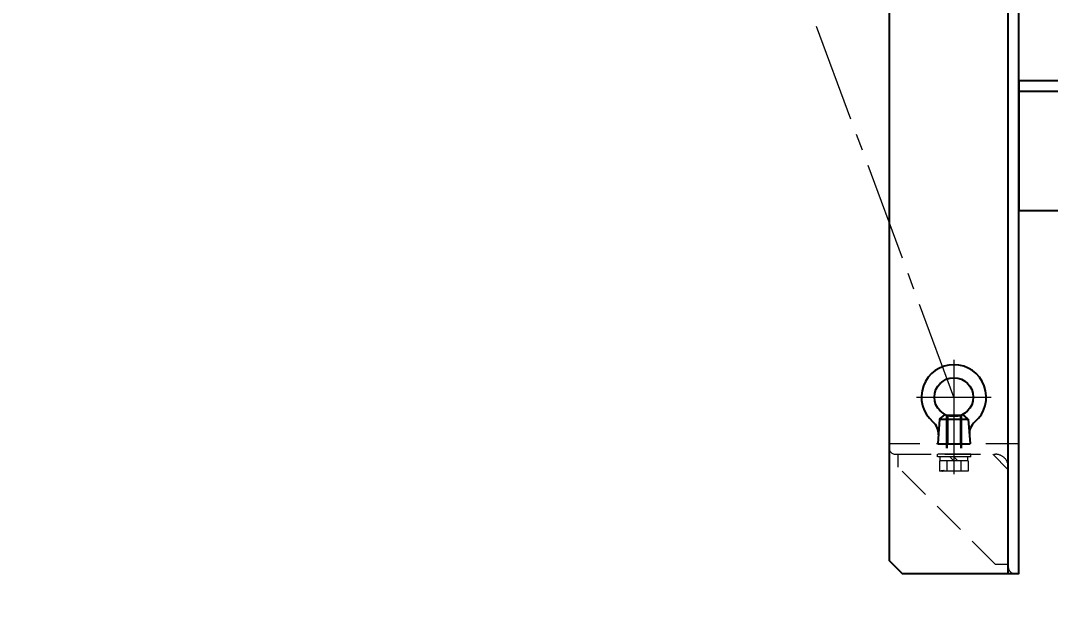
# Model space of a CAD drawing. Header units: millimetres. Extents: x -8731 to 85711, y -14522 to 31379.
# Drawn here: x 4471 to 5265, y 6714 to 7158 of the extents above; entities that cross this region are included whole.
import ezdxf
from ezdxf import colors
from ezdxf.entities.mleader import LeaderData, LeaderLine
from ezdxf.enums import TextEntityAlignment as Align
from ezdxf.math import Vec2, Vec3

# ---------------------------------------------------------------- set-up
doc = ezdxf.new("R2010")
doc.units = ezdxf.units.MM
doc.header["$LTSCALE"] = 4
doc.linetypes.add('CENTER2', pattern=[28.575, 19.05, -3.175, 3.175, -3.175])
doc.linetypes.add('HIDDEN', pattern=[9.525, 6.35, -3.175])
for name, color, linetype, lineweight in [('04_HIDDEN', 2, 'HIDDEN', 13), ('05_CENTER', 4, 'CENTER2', 13), ('08_DIM', 3, 'Continuous', 13)]:
    doc.layers.add(name, color=color, linetype=linetype, lineweight=lineweight)
doc.layers.add('10_DRAFT', color=8, linetype='Continuous', lineweight=0, plot=False)
doc.styles.add('KSS_TXT_L', font='txt.shx', dxfattribs={"height": 9, "bigfont": 'extfont2.shx'})
doc.styles.get("Standard").update_dxf_attribs({"font": 'txt.shx', "bigfont": 'extfont2.shx'})

# ---------------------------------------------------------------- blocks, each defined once
blk = doc.blocks.new('AM_BALLOON1')
at = {"transparency": 16777216}
blk.add_circle((0, 0), 5, dxfattribs=at)
blk.add_attdef('B_NUMBER', text='', height=3, dxfattribs=at).set_placement((0, 0), align=Align.MIDDLE_CENTER)
blk = doc.blocks.new('_OPEN')
at = {"color": 0, "linetype": 'ByBlock'}
for p, q in [((-1, 0.167), (0, 0)), ((0, 0), (-1, -0.167)), ((0, 0), (-1, 0))]:
    blk.add_line(p, q, dxfattribs=at)
blk = doc.blocks.new('A$C448B04A9_1_1_1')
at = {"color": 0}
for p, q in [((3, 100), (0, 100)), ((0, 0), (0, 100)), ((8, 18), (8, 95)), ((95, 8), (18, 8)), ((0, 0), (100, 0)), ((100, 3), (100, 0))]:
    blk.add_line(p, q, dxfattribs=at)
for centre, radius, start, end in [((3, 95), 5, 0, 90), ((18, 18), 10, 180, 270), ((95, 3), 5, 0, 90)]:
    blk.add_arc(centre, radius, start, end, dxfattribs=at)
blk = doc.blocks.new('A$C2B5B3F11_1_1_1')
at = {"color": 0}
for p, q in [((42, -1230), (42, -16)), ((50, -858), (2550, -858))]:
    blk.add_line(p, q, dxfattribs=at)
for points in [[(-40, -1230), (50, -1230), (50, -16), (-50, -16), (-50, -1220)], [(50, -950), (2550, -950), (2550, -850), (50, -850)]]:
    blk.add_lwpolyline(points, close=True, dxfattribs=at)
at = {"layer": '04_HIDDEN'}
blk.add_lwpolyline([(42, -1150), (42, -1223), (32, -1223), (-43, -1148), (-43, -1138), (30, -1138)], close=True, dxfattribs=at)
at = {"layer": '05_CENTER'}
blk.add_line((0, -1123.78), (0, -1144.19), dxfattribs=at)
at = {"layer": '04_HIDDEN', "extrusion": (0, 0, -1), "xscale": -1, "zscale": -1, "rotation": 180}
blk.add_blockref('A$C448B04A9_1_1_1', (-50, -1130), dxfattribs=at)
blk = doc.blocks.new('A$C1819430B_1_1')
at = {"color": 0}
for p, q in [((-10.97, 13), (10.97, 13)), ((-10.97, 5), (-10.97, 13)), ((-5.48, 5), (-5.48, 13)), ((5.48, 5), (5.48, 13)), ((10.97, 5), (10.97, 13)), ((-13, 2), (13, 2)), ((-13, 2), (-13, 0)), ((-13, 0), (13, 0)), ((-10.97, 5), (10.97, 5)), ((-10.75, 5), (-10.75, 2)), ((0, 2), (-3, 5)), ((0, 5), (3, 2)), ((10.75, 2), (10.75, 5)), ((13, 0), (13, 2))]:
    blk.add_line(p, q, dxfattribs=at)
at = {"color": 0, "linetype": 'CENTER2'}
blk.add_line((0, -32.11), (0, 15.28), dxfattribs=at)
at = {"color": 0, "linetype": 'HIDDEN'}
for p, q in [((-6, -30), (-6, 0)), ((-5.05, -30), (-5.05, 0)), ((5.05, -30), (5.05, 0)), ((6, -30), (6, 0)), ((-6, -30), (6, -30))]:
    blk.add_line(p, q, dxfattribs=at)
at = {"layer": '10_DRAFT', "style": 'KSS_TXT_L'}
blk.add_text('BT-M12x35L,SW,PW', height=0.3, dxfattribs=at).set_placement((6.07, 12.66))
blk = doc.blocks.new('A$C275A04F4_1_1')
at = {"color": 0}
for p, q in [((-11.04, 19), (-12.5, 0)), ((-11.04, 19), (-6.84, 22.65)), ((-11.04, 19), (11.04, 19)), ((11.04, 19), (6.84, 22.65)), ((11.04, 19), (12.5, 0)), ((-12.5, 0), (12.5, 0))]:
    blk.add_line(p, q, dxfattribs=at)
blk.add_circle((0, 36), 15, dxfattribs=at)
for centre, radius, start, end in [((0, 36), 25, 310.31315, 229.68685), ((-23.94, 7.79), 12, 355.6115, 49.68685), ((23.94, 7.79), 12, 130.31315, 184.3885)]:
    blk.add_arc(centre, radius, start, end, dxfattribs=at)
at = {"layer": '04_HIDDEN', "color": 0}
for p, q in [((-6, 22.25), (-6, 0)), ((-4.75, 21.77), (-4.75, 0)), ((4.75, 21.77), (4.75, 0)), ((6, 22.25), (6, 0))]:
    blk.add_line(p, q, dxfattribs=at)
at = {"layer": '05_CENTER', "color": 0}
for p, q in [((0, 64.83), (0, -2.36)), ((-28.83, 36), (28.83, 36))]:
    blk.add_line(p, q, dxfattribs=at)

msp = doc.modelspace()

# ---------------------------------------------------------------- linework, layer by layer
at = {"layer": '05_CENTER', "color": 1}
msp.add_line((5190.62261, 6867.36791), (4961.06297, 7486.98225), dxfattribs=at)

# ---------------------------------------------------------------- block references
msp.add_blockref('A$C2B5B3F11_1_1_1', (5190.6226, 7961.36791))
at = {"color": 4}
msp.add_blockref('A$C275A04F4_1_1', (5190.62261, 6831.36791), dxfattribs=at)
at = {"layer": '04_HIDDEN', "rotation": 180}
msp.add_blockref('A$C1819430B_1_1', (5190.62261, 6823.36791), dxfattribs=at)

# ---------------------------------------------------------------- leaders
at = {"layer": '08_DIM'}
ml = msp.add_multileader_block('Standard', dxfattribs=at)
ml.set_content('AM_BALLOON1', color=256, scale=15)
ml.set_attribute('B_NUMBER', 'AU', width=0)
ml.set_leader_properties(color=256, linetype='ByLayer', lineweight=-1)
ml.set_arrow_properties(name='OPEN')
ml.build(insert=Vec2(0, 0))
ml.multileader.update_dxf_attribs({"leader_type": 0, "has_dogleg": 0, "text_right_attachment_type": 6, "dogleg_length": 0, "arrow_head_size": 30, "scale": 15, "block_connection_type": 1})
ctx = ml.context
ctx.base_point, ctx.scale, ctx.char_height, ctx.arrow_head_size, ctx.landing_gap_size, ctx.plane_origin = Vec3(5844.83769, 21132.80583), 15, 60, 30, 30, Vec3(5844.83769, 21132.80583)
ctx.right_attachment, ctx.attachment_type = 6, 1
notes = []
notes.append((ctx, [(0, (0, 0, 0), (0, 0), (1, 0), 1, [])]))
ctx.block.insert = Vec3(5844.83769, 21132.80583)
ml = msp.add_multileader_block('Standard', dxfattribs=at)
ml.set_content('AM_BALLOON1', color=256, scale=15)
ml.set_attribute('B_NUMBER', 'AF', width=0)
ml.set_leader_properties(color=256, linetype='ByLayer', lineweight=-1)
ml.set_arrow_properties(name='OPEN')
ml.build(insert=Vec2(0, 0))
ml.multileader.update_dxf_attribs({"leader_type": 0, "has_dogleg": 0, "text_right_attachment_type": 6, "dogleg_length": 0, "arrow_head_size": 30, "scale": 15, "block_connection_type": 1})
ctx = ml.context
ctx.base_point, ctx.scale, ctx.char_height, ctx.arrow_head_size, ctx.landing_gap_size, ctx.plane_origin = Vec3(8262.14661, 16915.24927), 15, 60, 30, 30, Vec3(8262.14661, 16915.24927)
ctx.right_attachment, ctx.attachment_type = 6, 1
notes.append((ctx, [(0, (0, 0, 0), (0, 0), (1, 0), 1, [])]))
ctx.block.insert = Vec3(8262.14661, 16915.24927)
ml = msp.add_multileader_block('Standard', dxfattribs=at)
ml.set_content('AM_BALLOON1', color=256, scale=15)
ml.set_attribute('B_NUMBER', 'AO', width=0)
ml.set_leader_properties(color=256, linetype='ByLayer', lineweight=-1)
ml.set_arrow_properties(name='OPEN')
ml.build(insert=Vec2(0, 0))
ml.multileader.update_dxf_attribs({"leader_type": 0, "has_dogleg": 0, "text_right_attachment_type": 6, "dogleg_length": 0, "arrow_head_size": 30, "scale": 15, "block_connection_type": 1})
ctx = ml.context
ctx.base_point, ctx.scale, ctx.char_height, ctx.arrow_head_size, ctx.landing_gap_size, ctx.plane_origin = Vec3(11532.59715, 15665.61266), 15, 60, 30, 30, Vec3(11532.59715, 15665.61266)
ctx.right_attachment, ctx.attachment_type = 6, 1
notes.append((ctx, [(0, (0, 0, 0), (0, 0), (1, 0), 1, [])]))
ctx.block.insert = Vec3(11532.59715, 15665.61266)
ml = msp.add_multileader_block('Standard', dxfattribs=at)
ml.set_content('AM_BALLOON1', color=256, scale=15)
ml.set_attribute('B_NUMBER', 'D', width=0)
ml.set_leader_properties(color=256, linetype='ByLayer', lineweight=-1)
ml.set_arrow_properties(name='OPEN')
ml.build(insert=Vec2(0, 0))
ml.multileader.update_dxf_attribs({"leader_type": 0, "has_dogleg": 0, "text_right_attachment_type": 6, "dogleg_length": 0, "arrow_head_size": 30, "scale": 15, "block_connection_type": 1})
ctx = ml.context
ctx.base_point, ctx.scale, ctx.char_height, ctx.arrow_head_size, ctx.landing_gap_size, ctx.plane_origin = Vec3(9708.75838, 15394.05003), 15, 60, 30, 30, Vec3(9708.75838, 15394.05003)
ctx.right_attachment, ctx.attachment_type = 6, 1
notes.append((ctx, [(0, (0, 0, 0), (0, 0), (1, 0), 1, [])]))
ctx.block.insert = Vec3(9708.75838, 15394.05003)
ml = msp.add_multileader_block('Standard', dxfattribs=at)
ml.set_content('AM_BALLOON1', color=256, scale=15)
ml.set_attribute('B_NUMBER', 'A', width=0)
ml.set_leader_properties(color=256, linetype='ByLayer', lineweight=-1)
ml.set_arrow_properties(name='OPEN')
ml.build(insert=Vec2(0, 0))
ml.multileader.update_dxf_attribs({"leader_type": 0, "has_dogleg": 0, "text_right_attachment_type": 6, "dogleg_length": 0, "arrow_head_size": 30, "scale": 15, "block_connection_type": 1})
ctx = ml.context
ctx.base_point, ctx.scale, ctx.char_height, ctx.arrow_head_size, ctx.landing_gap_size, ctx.plane_origin = Vec3(13148.43876, 15210.37146), 15, 60, 30, 30, Vec3(13148.43876, 15210.37146)
ctx.right_attachment, ctx.attachment_type = 6, 1
notes.append((ctx, [(0, (0, 0, 0), (0, 0), (1, 0), 1, [])]))
ctx.block.insert = Vec3(13148.43876, 15210.37146)
ml = msp.add_multileader_block('Standard', dxfattribs=at)
ml.set_content('AM_BALLOON1', color=256, scale=15)
ml.set_attribute('B_NUMBER', 'B', width=0)
ml.set_leader_properties(color=256, linetype='ByLayer', lineweight=-1)
ml.set_arrow_properties(name='OPEN')
ml.build(insert=Vec2(0, 0))
ml.multileader.update_dxf_attribs({"leader_type": 0, "has_dogleg": 0, "text_right_attachment_type": 6, "dogleg_length": 0, "arrow_head_size": 30, "scale": 15, "block_connection_type": 1})
ctx = ml.context
ctx.base_point, ctx.scale, ctx.char_height, ctx.arrow_head_size, ctx.landing_gap_size, ctx.plane_origin = Vec3(13018.80587, 15068.9297), 15, 60, 30, 30, Vec3(13018.80587, 15068.9297)
ctx.right_attachment, ctx.attachment_type = 6, 1
notes.append((ctx, [(0, (0, 0, 0), (0, 0), (1, 0), 1, [])]))
ctx.block.insert = Vec3(13018.80587, 15068.9297)
ml = msp.add_multileader_block('Standard', dxfattribs=at)
ml.set_content('AM_BALLOON1', color=256, scale=15)
ml.set_attribute('B_NUMBER', 'C', width=0)
ml.set_leader_properties(color=256, linetype='ByLayer', lineweight=-1)
ml.set_arrow_properties(name='OPEN')
ml.build(insert=Vec2(0, 0))
ml.multileader.update_dxf_attribs({"leader_type": 0, "has_dogleg": 0, "text_right_attachment_type": 6, "dogleg_length": 0, "arrow_head_size": 30, "scale": 15, "block_connection_type": 1})
ctx = ml.context
ctx.base_point, ctx.scale, ctx.char_height, ctx.arrow_head_size, ctx.landing_gap_size, ctx.plane_origin = Vec3(13161.52102, 14919.16787), 15, 60, 30, 30, Vec3(13161.52102, 14919.16787)
ctx.right_attachment, ctx.attachment_type = 6, 1
notes.append((ctx, [(0, (0, 0, 0), (0, 0), (1, 0), 1, [])]))
ctx.block.insert = Vec3(13161.52102, 14919.16787)
ml = msp.add_multileader_block('Standard', dxfattribs=at)
ml.set_content('AM_BALLOON1', color=256, scale=15)
ml.set_attribute('B_NUMBER', 'D', width=0)
ml.set_leader_properties(color=256, linetype='ByLayer', lineweight=-1)
ml.set_arrow_properties(name='OPEN')
ml.build(insert=Vec2(0, 0))
ml.multileader.update_dxf_attribs({"leader_type": 0, "has_dogleg": 0, "text_right_attachment_type": 6, "dogleg_length": 0, "arrow_head_size": 30, "scale": 15, "block_connection_type": 1})
ctx = ml.context
ctx.base_point, ctx.scale, ctx.char_height, ctx.arrow_head_size, ctx.landing_gap_size, ctx.plane_origin = Vec3(5844.83769, 6803.23474), 15, 60, 30, 30, Vec3(5844.83769, 6803.23474)
ctx.right_attachment, ctx.attachment_type = 6, 1
notes.append((ctx, [(0, (0, 0, 0), (0, 0), (1, 0), 1, [])]))
ctx.block.insert = Vec3(5844.83769, 6803.23474)
ml = msp.add_multileader_block('Standard', dxfattribs=at)
ml.set_content('AM_BALLOON1', color=256, scale=15)
ml.set_attribute('B_NUMBER', 'D', width=0)
ml.set_leader_properties(color=256, linetype='ByLayer', lineweight=-1)
ml.set_arrow_properties(name='OPEN')
ml.build(insert=Vec2(0, 0))
ml.multileader.update_dxf_attribs({"leader_type": 0, "has_dogleg": 0, "text_right_attachment_type": 6, "dogleg_length": 0, "arrow_head_size": 30, "scale": 15, "block_connection_type": 1})
ctx = ml.context
ctx.base_point, ctx.scale, ctx.char_height, ctx.arrow_head_size, ctx.landing_gap_size, ctx.plane_origin = Vec3(71378.15101, 6803.23474), 15, 60, 30, 30, Vec3(71378.15101, 6803.23474)
ctx.right_attachment, ctx.attachment_type = 6, 1
notes.append((ctx, [(0, (0, 0, 0), (0, 0), (1, 0), 1, [])]))
ctx.block.insert = Vec3(71378.15101, 6803.23474)
for ctx, leaders in notes:
    for number, flags, end, landing, length, lines in leaders:
        leader = LeaderData()
        leader.index, (leader.has_last_leader_line, leader.has_dogleg_vector, leader.attachment_direction) = number, flags
        leader.last_leader_point, leader.dogleg_vector, leader.dogleg_length = Vec3(end), Vec3(landing), length
        for number, points, colour, breaks in lines:
            line = LeaderLine()
            line.index, line.vertices, line.color, line.breaks = number, Vec3.list(points), colors.encode_raw_color(colour), breaks
            leader.lines.append(line)
        ctx.leaders.append(leader)

doc.saveas('drawing.dxf')
